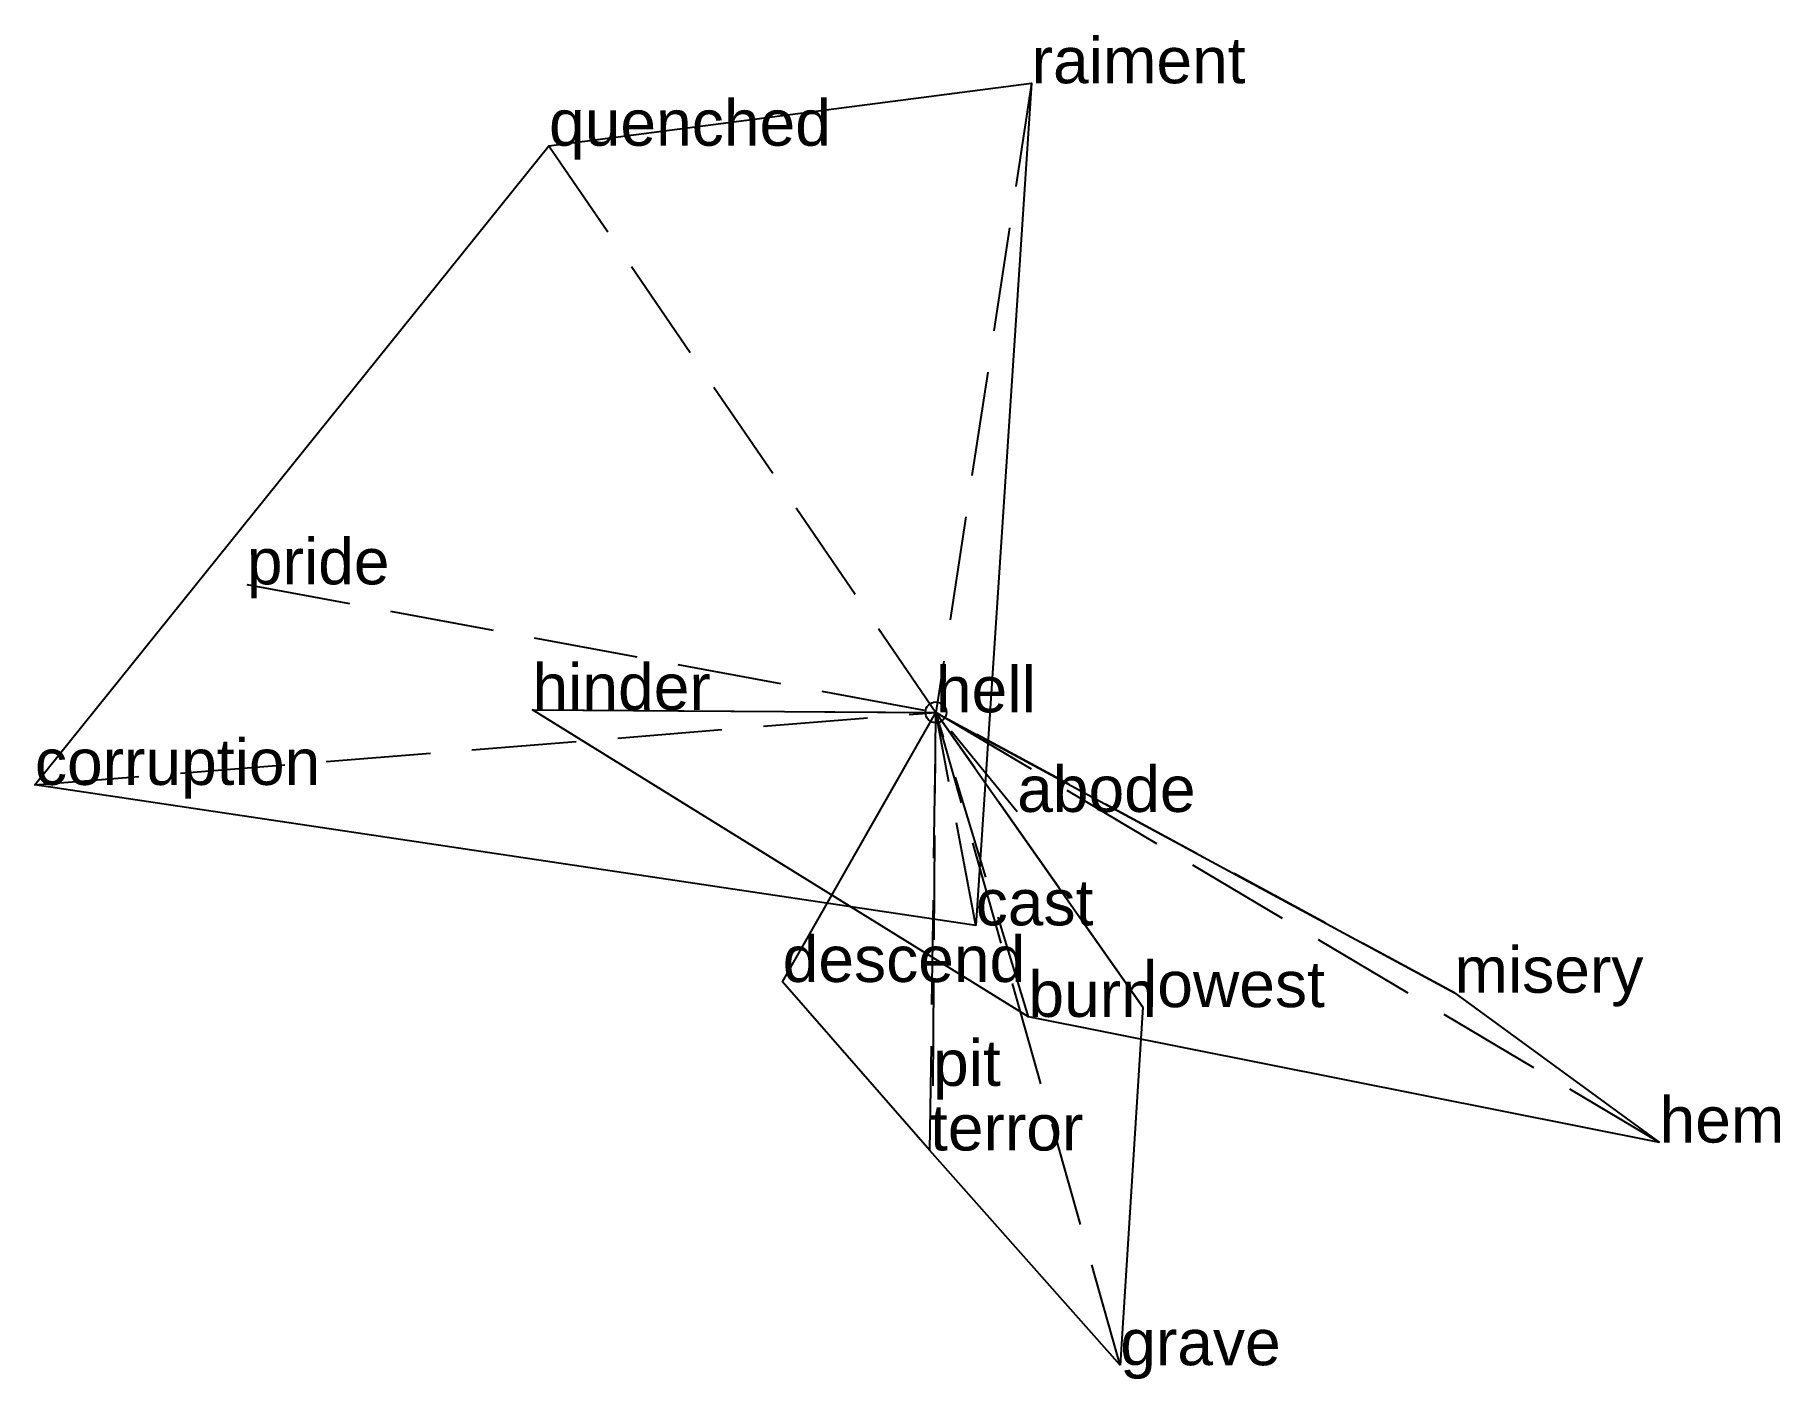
# Model space of a CAD drawing. Extents: x -2.16 to 2.02, y -1.6 to 1.62.
import ezdxf

# ---------------------------------------------------------------- set-up
doc = ezdxf.new("R2010")
doc.units = 0
doc.linetypes.add('DASHED2', pattern=[0.3, 0.25, -0.05])
for name, color, linetype in [('TEXT_nt', 1, 'CONTINUOUS'), ('TEXT_ot', 1, 'CONTINUOUS'), ('TEXT_q', 1, 'CONTINUOUS')]:
    doc.layers.add(name, color=color, linetype=linetype)
doc.styles.get("Standard").update_dxf_attribs({"font": 'arial.ttf'})

# ---------------------------------------------------------------- blocks, each defined once
blk = doc.blocks.new('ot')
at = {"layer": 'LINES_ot', "linetype": 'DASHED2'}
for p in [(-0.367, -0.6457), (-0.0142, -1.0493), (-0.0069, -0.8945), (0, 0), (0.4958, -0.7059), (0.4413, -1.5636)]:
    blk.add_line(p, (0, 0), dxfattribs=at)
at = {"layer": 'ORIGIN_ot'}
blk.add_circle((0, 0), 0.025, dxfattribs=at)
at = {"layer": 'TEXT_ot'}
for s, p in [('hell', (0, 0)), ('descend', (-0.367, -0.6457)), ('lowest', (0.4958, -0.7059)), ('pit', (-0.0069, -0.8945)), ('terror', (-0.0142, -1.0493)), ('grave', (0.4413, -1.5636))]:
    blk.add_text(s, height=0.11, dxfattribs=at).set_placement(p)
blk = doc.blocks.new('nt')
at = {"layer": 'LINES_nt', "linetype": 'DASHED2'}
for p in [(0.2292, 1.5068), (-0.9265, 1.3572), (-1.65, 0.3066), (-2.1575, -0.1737), (0, 0), (0.0953, -0.5101)]:
    blk.add_line(p, (0, 0), dxfattribs=at)
at = {"layer": 'ORIGIN_nt'}
blk.add_circle((0, 0), 0.025, dxfattribs=at)
at = {"layer": 'TEXT_nt'}
for s, p in [('raiment', (0.2292, 1.5068)), ('quenched', (-0.9265, 1.3572)), ('pride', (-1.65, 0.3066)), ('hell', (0, 0)), ('corruption', (-2.1575, -0.1737)), ('cast', (0.0953, -0.5101))]:
    blk.add_text(s, height=0.11, dxfattribs=at).set_placement(p)
blk = doc.blocks.new('q')
at = {"layer": 'LINES_q', "linetype": 'DASHED2'}
for p in [(-0.9662, 0.0061), (0, 0), (0.1945, -0.2384), (0.2213, -0.7293), (1.2416, -0.6715), (1.7326, -1.0303)]:
    blk.add_line(p, (0, 0), dxfattribs=at)
at = {"layer": 'ORIGIN_q'}
blk.add_circle((0, 0), 0.025, dxfattribs=at)
at = {"layer": 'TEXT_q'}
for s, p in [('hinder', (-0.9662, 0.0061)), ('hell', (0, 0)), ('abode', (0.1945, -0.2384)), ('misery', (1.2416, -0.6715)), ('burn', (0.2213, -0.7293)), ('hem', (1.7326, -1.0303))]:
    blk.add_text(s, height=0.11, dxfattribs=at).set_placement(p)

msp = doc.modelspace()

# ---------------------------------------------------------------- linework, layer by layer
at = {"layer": 'OUTLINE_nt', "linetype": 'CONTINUOUS'}
msp.add_polyline3d([(0.0953, -0.5101, 0), (-2.1575, -0.1737, 0), (-0.9265, 1.3572, 0), (0.2292, 1.5068, 0), (0.0953, -0.5101, 0)], close=True, dxfattribs=at)
at = {"layer": 'OUTLINE_ot', "linetype": 'CONTINUOUS'}
msp.add_polyline3d([(0.4413, -1.5636, 0), (-0.0142, -1.0493, 0), (-0.367, -0.6457, 0), (0, 0, 0), (0.4958, -0.7059, 0), (0.4413, -1.5636, 0)], close=True, dxfattribs=at)
at = {"layer": 'OUTLINE_q', "linetype": 'CONTINUOUS'}
msp.add_polyline3d([(1.7326, -1.0303, 0), (0.2213, -0.7293, 0), (-0.9662, 0.0061, 0), (0, 0, 0), (1.2416, -0.6715, 0), (1.7326, -1.0303, 0)], close=True, dxfattribs=at)

# ---------------------------------------------------------------- block references
for name in ['nt', 'q', 'ot']:
    msp.add_blockref(name, (0, 0))

doc.saveas('drawing.dxf')
